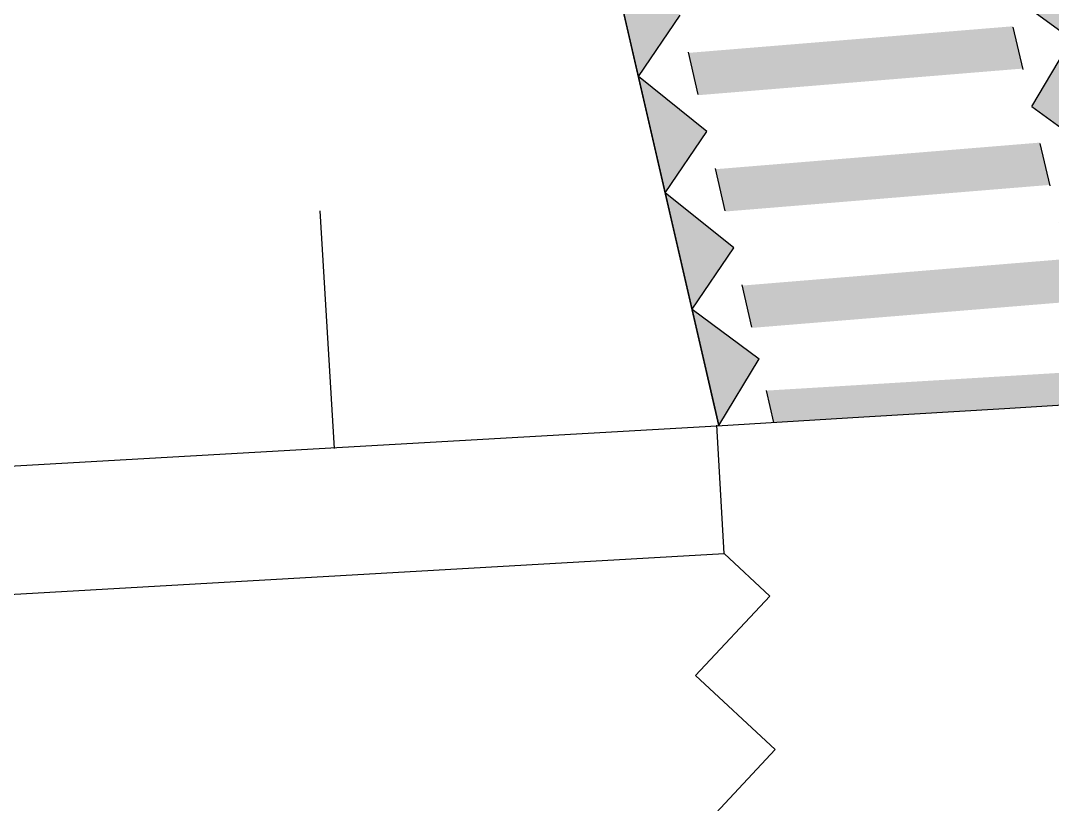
# Model space of a CAD drawing. Header units: millimetres. Extents: x 34038 to 35840, y 10511 to 10922.
# Drawn here: x 34261.92 to 34271.42, y 10778.74 to 10785.96 of the extents above; entities that cross this region are included whole.
import ezdxf

# ---------------------------------------------------------------- set-up
doc = ezdxf.new("R2010")
doc.units = ezdxf.units.MM
doc.layers.add('_0', color=7, linetype='Continuous')
doc.layers.add('PINTURA BRANCA', color=7, linetype='Continuous')

msp = doc.modelspace()

# ---------------------------------------------------------------- hatches: boundary and pattern name
at = {"layer": '_0'}
h = msp.add_hatch(color=2, dxfattribs=at)
h.dxf.hatch_style = 1
h.paths.add_polyline_path([(34272.1398, 10783.454), (34272.0946, 10783.6488), (34271.7253, 10783.0286), (34272.3479, 10782.4788), (34272.3659, 10782.4799), (34272.2981, 10782.7721)])
h.paths.add_polyline_path([(34271.8912, 10784.5255), (34271.846, 10784.7204), (34271.4766, 10784.1002), (34272.0946, 10783.6488), (34272.0494, 10783.8437)])
h.paths.add_polyline_path([(34271.6878, 10785.4023), (34271.5974, 10785.7919), (34271.228, 10785.1717), (34271.846, 10784.7204)])
h.paths.add_polyline_path([(34271.4391, 10786.4738), (34271.3487, 10786.8634), (34270.9794, 10786.2432), (34271.5974, 10785.7919)])
h.paths.add_polyline_path([(34271.1905, 10787.5453), (34271.1001, 10787.935), (34270.7307, 10787.3148), (34271.3487, 10786.8634)])
h.paths.add_polyline_path([(34270.9419, 10788.6168), (34270.8515, 10789.0065), (34270.4821, 10788.3863), (34271.1001, 10787.935)])
h.paths.add_polyline_path([(34270.6933, 10789.6884), (34270.6028, 10790.078), (34270.2332, 10789.4578), (34270.8515, 10789.0065)])
h.paths.add_polyline_path([(34270.4446, 10790.7599), (34270.3493, 10791.1484), (34269.9845, 10790.5293), (34270.6028, 10790.078)])
h.paths.add_polyline_path([(34270.1041, 10792.2275), (34269.736, 10791.6008), (34270.3556, 10791.1438)])
h.paths.add_polyline_path([(34270.0276, 10792.557), (34269.5209, 10792.5288), (34270.0994, 10792.2195), (34270.1041, 10792.2275)])
h = msp.add_hatch(color=2, dxfattribs=at)
h.dxf.hatch_style = 1
h.paths.add_polyline_path([(34268.7189, 10782.8469), (34268.1005, 10783.3039), (34268.1454, 10783.109), (34268.3475, 10782.232)])
h.paths.add_polyline_path([(34268.4831, 10783.8701), (34267.8534, 10784.3758), (34268.1005, 10783.3039)])
h.paths.add_polyline_path([(34267.6064, 10785.4477), (34267.8534, 10784.3758), (34268.2361, 10784.942)])
h.paths.add_polyline_path([(34267.989, 10786.0139), (34267.3593, 10786.5196), (34267.6064, 10785.4477)])
h.paths.add_polyline_path([(34267.1123, 10787.5915), (34267.3593, 10786.5196), (34267.7419, 10787.0858)])
h.paths.add_polyline_path([(34267.4949, 10788.1577), (34266.8652, 10788.6634), (34267.1123, 10787.5915)])
h.paths.add_polyline_path([(34267.2478, 10789.2296), (34266.6182, 10789.7353), (34266.8652, 10788.6634)])
h.paths.add_polyline_path([(34267.0008, 10790.3015), (34266.3711, 10790.8072), (34266.416, 10790.6123), (34266.5732, 10789.9302), (34266.6182, 10789.7353)])
h.paths.add_polyline_path([(34266.1241, 10791.8791), (34266.3711, 10790.8072), (34266.7537, 10791.3734)])
h.paths.add_polyline_path([(34266.5254, 10792.3652), (34266.0184, 10792.3375), (34266.0791, 10792.074), (34266.1241, 10791.8791)])
at = {"layer": 'PINTURA BRANCA'}
for points in [[(34268.0672, 10785.6652), (34268.1576, 10785.2755), (34271.1461, 10785.5206), (34271.0557, 10785.9102)], [(34268.3157, 10784.5936), (34268.4061, 10784.204), (34271.3946, 10784.449), (34271.3042, 10784.8387)], [(34268.5642, 10783.522), (34268.6546, 10783.1324), (34271.6431, 10783.3774), (34271.5527, 10783.7671)], [(34268.7863, 10782.5546), (34268.8537, 10782.2622), (34271.8609, 10782.4441), (34271.7931, 10782.7364)]]:
    msp.add_hatch(color=256, dxfattribs=at).paths.add_polyline_path(points)

# ---------------------------------------------------------------- linework, layer by layer
for p, q in [((34246.1165, 10780.9596), (34268.3291, 10782.2309)), ((34246.1794, 10779.7819), (34268.3965, 10781.0535)), ((34268.3965, 10781.0535), (34268.8154, 10780.6624)), ((34268.133, 10779.9314), (34268.8154, 10780.6624)), ((34268.133, 10779.9314), (34268.864, 10779.249)), ((34268.1816, 10778.5181), (34268.864, 10779.249))]:
    msp.add_line(p, q)
at = {"layer": '_0', "color": 2}
for p, q in [((34268.3475, 10782.232), (34266.0184, 10792.3375)), ((34266.038, 10792.2526), (34268.3475, 10782.232)), ((34267.5615, 10785.6426), (34267.4043, 10786.3247)), ((34270.9794, 10786.2432), (34271.5974, 10785.7919)), ((34267.6064, 10785.4477), (34267.989, 10786.0139)), ((34271.1489, 10785.5126), (34271.0585, 10785.9023)), ((34271.228, 10785.1717), (34271.5974, 10785.7919)), ((34268.1574, 10785.283), (34268.0676, 10785.6728)), ((34267.6513, 10785.2528), (34267.5615, 10785.6426)), ((34268.2361, 10784.942), (34267.6064, 10785.4477)), ((34267.8085, 10784.5707), (34267.6513, 10785.2528)), ((34271.228, 10785.1717), (34271.846, 10784.7204)), ((34267.8534, 10784.3758), (34268.2361, 10784.942)), ((34271.3975, 10784.4411), (34271.3071, 10784.8307)), ((34268.4045, 10784.2111), (34268.3147, 10784.6009)), ((34267.8984, 10784.1809), (34267.8085, 10784.5707)), ((34268.4831, 10783.8701), (34267.8534, 10784.3758)), ((34268.0556, 10783.4988), (34267.8984, 10784.1809)), ((34268.1005, 10783.3039), (34268.4831, 10783.8701)), ((34268.1454, 10783.109), (34268.0556, 10783.4988)), ((34268.6516, 10783.1393), (34268.5617, 10783.529)), ((34268.1005, 10783.3039), (34268.7189, 10782.8469)), ((34268.2802, 10782.5244), (34268.1454, 10783.109)), ((34268.3475, 10782.232), (34268.7189, 10782.8469)), ((34268.3475, 10782.232), (34268.2802, 10782.5244)), ((34268.3475, 10782.232), (34268.2802, 10782.5244)), ((34268.8537, 10782.2622), (34268.7863, 10782.5546)), ((34268.8537, 10782.2622), (34268.7863, 10782.5546)), ((34268.8537, 10782.2622), (34268.8537, 10782.2622))]:
    msp.add_line(p, q, dxfattribs=at)
at = {"layer": '_0'}
for p, q in [((34269.6817, 10782.3117), (34270.9766, 10782.389)), ((34268.3291, 10782.2309), (34269.6817, 10782.3117))]:
    msp.add_line(p, q, dxfattribs=at)
at = {"layer": 'PINTURA BRANCA'}
for p, q in [((34264.6718, 10784.2099), (34264.8025, 10782.0203)), ((34268.3965, 10781.0535), (34268.3288, 10782.2358))]:
    msp.add_line(p, q, dxfattribs=at)
msp.add_lwpolyline([(34270.9766, 10782.389), (34274.9689, 10782.638)], dxfattribs=at)

doc.saveas('drawing.dxf')
